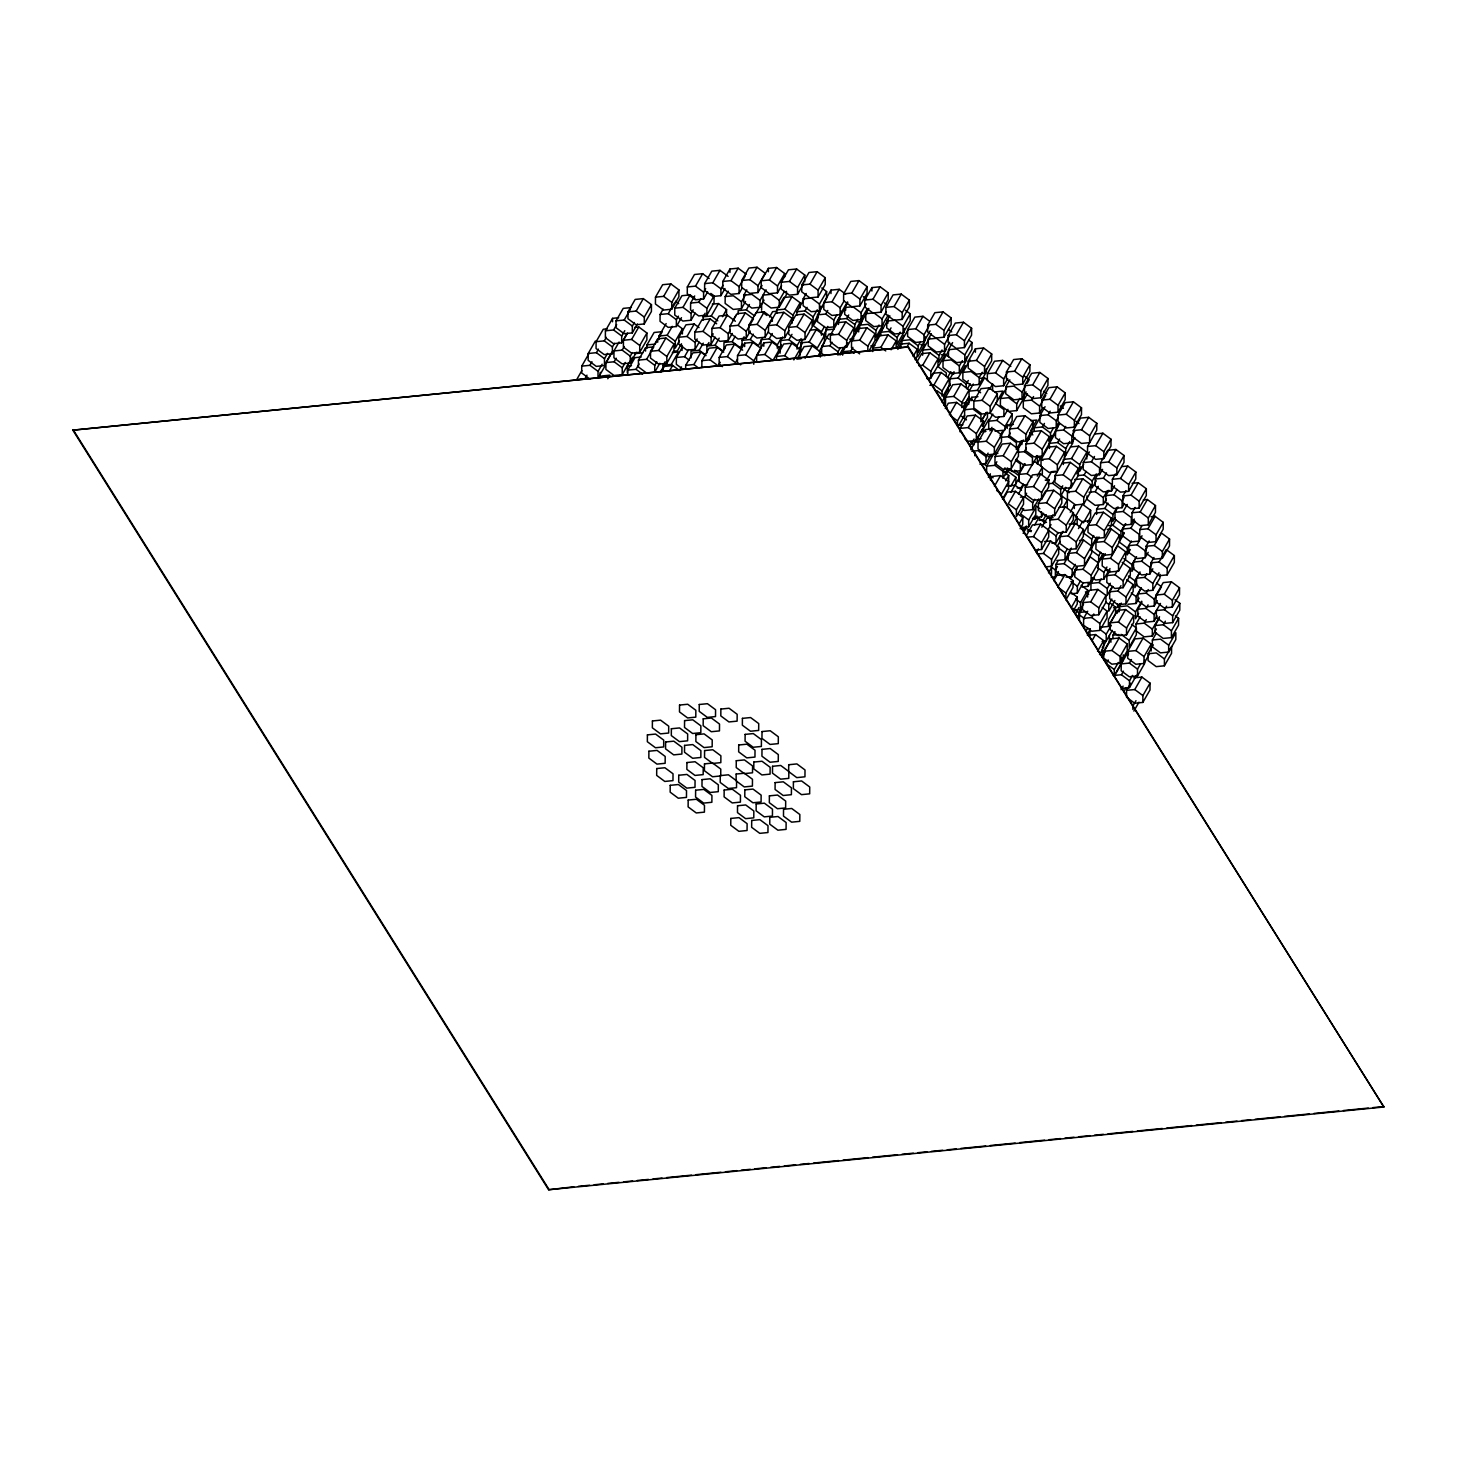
<?xml version="1.0" encoding="UTF-8"?>
<svg xmlns="http://www.w3.org/2000/svg" width="1457" height="1457" viewBox="0 0 1457 1457"><rect width="100%" height="100%" fill="white"/><g stroke="black" fill="none" stroke-linecap="round" stroke-linejoin="round"><path stroke-width="1.5" d="M588.901 353.669L581.744 366.126L581.689 372.974L589.812 379.02M595.367 341.047L588.209 353.486L588.154 360.334L596.277 366.381L604.455 365.561L611.612 353.122M607.369 328.827L603.271 329.246L596.113 341.685L596.059 348.533L604.181 354.579L612.359 353.76L619.079 342.031M602.142 364.232L598.044 371.353L597.989 378.201L605.147 365.743M600.157 377.436L600.193 372.3M604.455 365.561L604.509 358.713L607.587 353.377M618.715 317.717L612.577 318.336L605.42 330.794L605.365 337.642L613.488 343.67L621.665 342.85L626.783 333.963M612.086 351.902L605.948 362.574L605.893 369.422L614.016 375.469L622.212 374.649L629.369 362.192M612.541 321.76L612.577 318.336M612.359 353.76L612.414 346.912L614.472 343.36M631.409 307.573L623.214 308.374L616.056 320.831L616.001 327.679L624.124 333.708L632.302 332.906L637.419 324M621.665 342.85L621.72 336.021L624.78 330.684M622.212 374.649L622.266 367.801L625.326 362.465M627.548 333.125L623.45 340.246L623.396 347.094L631.518 353.122L639.696 352.321L646.872 339.863L646.926 333.016L638.785 326.987L634.706 327.388M627.311 372.956L627.366 366.108L632.484 357.22M628.003 311.871L627.949 318.719L636.072 324.765L644.249 323.946L651.406 311.507L651.461 304.659L643.338 298.612L635.161 299.432L628.003 311.871L636.181 311.07L644.304 317.098L644.249 323.946M627.785 375.25L627.821 370.114L634.997 357.657L641.116 357.056M630.28 356.164L622.157 350.117L613.98 350.937L613.925 357.785L622.048 363.813L630.225 363.012L630.28 356.164L632.32 352.594M632.302 332.906L632.356 326.058L634.414 322.507M638.457 360.116L646.635 359.296L653.792 346.857L645.615 347.658L638.457 360.116L638.403 366.964L646.526 372.992M639.696 352.321L639.75 345.473L646.926 333.016M645.578 351.082L645.615 347.658M646.908 348.35L646.944 344.927L654.102 332.487L662.279 331.668L655.122 344.125L646.944 344.927M650.55 351.264L650.496 358.112L658.619 364.141L666.796 363.339L673.954 350.882L674.008 344.034L665.885 338.006L657.708 338.807L650.55 351.264L658.728 350.463L666.851 356.491L666.796 363.339M656.797 361.791L654.758 365.343L654.703 372.191L659.821 363.285M655.486 297.155L655.431 304.003L663.554 310.05L671.732 309.23L678.889 296.791L678.944 289.943L670.821 283.896L662.644 284.716L655.486 297.155L663.663 296.354L671.786 302.382L671.732 309.23M657.69 342.231L657.708 338.807M658.946 339.463L658.983 336.039L666.14 323.581M663.154 309.139L660.094 314.475L660.039 321.323L668.162 327.37L676.339 326.55L681.457 317.662M663.117 370.388L663.154 365.252L665.193 361.682M695.007 298.521L690.144 294.897L681.949 295.716L674.791 308.174L674.737 315.022L682.859 321.05L691.037 320.249L695.135 313.128M677.578 325.184L682.441 328.808L675.283 341.266L675.228 348.114L679.326 340.993M676.339 326.55L676.394 319.702L678.434 316.151M682.532 346.821L676.394 357.493L676.339 364.341L682.823 369.167M699.05 327.606L694.169 324L685.992 324.802L678.835 337.259L678.78 344.107L686.903 350.135L695.08 349.334L699.178 342.213M682.04 350.481L682.076 345.345M682.404 333.944L682.441 328.808M685.664 368.767L685.701 365.343L692.858 352.885L701.036 352.066L705.898 355.69M709.158 278.524L702.656 273.679L694.479 274.499L687.322 286.956L687.267 293.804L695.39 299.832L703.567 299.031L707.647 291.91M694.698 295.935L690.618 303.056L690.545 309.904L698.686 315.932L706.864 315.131L714.021 302.674L714.076 295.826L710.816 293.422M691.037 320.249L691.092 313.401L693.15 309.831M690.964 357.93L691.019 351.082L699.196 350.263L705.698 355.089M716.662 323.764L710.16 318.919L701.983 319.739L694.825 332.196L694.77 339.044L702.893 345.072L711.071 344.271L715.168 337.15M695.08 349.334L695.135 342.486L697.175 338.916M701.837 367.492L701.892 360.644L709.049 348.187L717.226 347.385L723.728 352.212M703.075 320.23L703.112 316.806L705.152 313.237M703.567 299.031L703.622 292.183L705.662 288.613M728.118 276.375L719.995 270.346L711.799 271.148L704.642 283.605L704.587 290.453L712.71 296.481L720.887 295.68L724.985 288.559M706.864 315.131L706.918 308.283L714.076 295.826M706.864 352.904L706.918 346.056L708.958 342.504M711.071 344.271L711.125 337.423L713.183 333.853M735.384 321.25L727.262 315.204L719.084 316.023L711.908 328.462L711.854 335.31L719.977 341.357L728.154 340.537L732.252 333.434M742.669 350.172L734.547 344.125L726.369 344.945L719.193 357.402L719.139 364.25L722.399 366.654M720.887 295.68L720.942 288.832L723 285.262M746.275 274.226L738.153 268.179L729.975 268.999L722.818 281.456L722.745 288.304L730.886 294.332L739.063 293.513L742.123 288.176M723.929 349.316L723.983 342.468L732.161 341.648L740.283 347.695L742.342 344.125M728.245 291.218L725.185 296.554L725.131 303.402L733.253 309.43L741.431 308.629L745.529 301.508M726.515 316.424L726.569 309.576L718.447 303.548L712.309 304.149M728.154 340.537L728.227 333.689L730.267 330.138M729.939 272.423L729.975 268.999M746.221 338.188L746.275 331.34L753.433 318.883L745.31 312.854L737.133 313.656L729.975 326.113L729.921 332.961L738.043 339.007L746.221 338.188L750.319 331.067M753.779 364.268L753.815 360.844L760.973 348.387L752.85 342.34L744.673 343.16L737.515 355.617L737.442 362.465L740.702 364.869M738.153 314.038L738.171 310.614L746.348 309.813L754.489 315.841L761.647 303.384L761.592 310.232M739.063 293.513L739.118 286.683L745.255 275.992M741.431 308.629L741.486 301.781L745.583 294.66M757.95 292.584L758.004 285.736L765.162 273.279L757.039 267.25L748.862 268.052L741.704 280.509L741.649 287.357L749.772 293.385L757.95 292.584L762.047 285.463M742.014 347.185L742.068 340.337L744.108 336.767M746.804 289.87L743.744 295.206L743.689 302.054L751.812 308.083L759.989 307.281L764.069 300.16M744.636 346.584L744.673 343.16M772.319 321.341L772.356 317.917L764.233 311.889L756.056 312.69L748.898 325.148L748.825 331.996L756.966 338.024L765.144 337.223L768.203 331.886M756.602 362.156L756.657 355.308L763.814 342.85L771.991 342.031L780.132 348.077L780.078 353.213M759.989 307.281L760.044 300.433L766.072 289.797M784.667 276.976L784.704 273.552L776.581 267.505L768.404 268.325L761.228 280.782L761.173 287.63L769.314 293.658L777.492 292.857L781.571 285.736M760.991 346.511L761.046 339.681L769.223 338.862L777.346 344.89L777.31 348.314M763.796 346.274L763.814 342.85M765.144 337.223L765.198 330.375L772.356 317.917M768.367 271.749L768.404 268.325M791.952 323.472L791.989 318.336L783.866 312.308L775.689 313.128L768.531 325.567L768.476 332.415L776.599 338.461L784.777 337.642L788.856 330.52M776.49 359.897L776.508 356.473L783.666 344.016L791.843 343.215L799.966 349.243L799.911 356.091M776.636 313.382L776.672 309.959L783.83 297.501L792.007 296.7L800.13 302.728L800.093 307.864M777.492 292.857L777.546 286.009L784.704 273.552M779.295 300.361L771.172 294.332L762.994 295.134L762.94 301.981L771.063 308.01L779.24 307.208L779.295 300.361L784.412 291.473M780.679 347.349L780.733 340.501L782.791 336.931M804.719 281.875L804.774 275.027L796.633 268.999L788.456 269.8L781.298 282.257L781.243 289.105L789.366 295.134L797.544 294.332L803.681 283.66M784.777 337.642L784.831 330.794L791.989 318.336M786.434 291.327L786.398 294.751L779.24 307.208M788.747 327.388L788.692 334.236L796.815 340.264L804.993 339.463L812.15 327.005L812.205 320.158L804.082 314.111L795.904 314.931L788.747 327.388L796.924 326.568L805.047 332.615L804.993 339.463M792.936 320.321L792.972 315.186L800.13 302.728M796.852 315.149L796.87 311.725L804.027 299.268M797.015 349.152L797.034 345.728L801.131 338.607M797.544 294.332L797.598 287.484L804.774 275.027M800.968 349.644L801.022 342.796L803.062 339.226M801.805 284.935L801.732 291.782L809.873 297.829L818.051 297.009L825.208 284.57L825.263 277.722L817.14 271.676L808.963 272.495L801.805 284.935L809.983 284.133L818.106 290.162L818.051 297.009M806.231 293.494L803.171 298.831L803.117 305.679L811.239 311.707L819.417 310.906L826.574 298.448L826.629 291.6L821.766 287.976M817.268 309.831L813.17 316.934L813.115 323.782L820.273 311.343L820.327 306.207M822.64 305.952L817.523 314.858L817.468 321.687L825.591 327.734L833.768 326.914L840.944 314.475L840.962 311.051M819.417 310.906L819.471 304.058L826.629 291.6M820.327 357.02L820.364 351.884L812.241 345.837L804.064 346.657L796.906 359.114L800.986 358.695M821.42 335.201L821.457 331.777L824.516 326.441M832.967 333.689L828.869 334.09L821.712 346.547L821.657 353.395L824.899 355.799M845.679 294.132L839.196 289.306L831 290.107L823.842 302.564L823.788 309.412L831.911 315.44L840.088 314.639L847.264 302.182M810.219 330.138L816.357 329.519L824.48 335.565L824.425 342.413L819.308 351.301M827.813 326.404L825.773 329.956L825.718 336.804L828.96 339.226M840.088 318.482L830.399 335.11L830.344 341.958L838.467 348.004L846.644 347.185L853.82 334.728L853.875 327.88L845.752 321.851L837.556 322.653M830.982 293.531L831 290.107M833.768 326.914L833.823 320.066L836.901 314.73M837.994 355.198L838.012 351.774L840.07 348.205M838.467 324.474L838.504 319.338L845.661 306.881L845.643 310.305M840.088 314.639L840.143 307.791L844.24 300.67M842.638 355.144L842.674 351.72L847.792 342.832M843.639 293.859L843.585 300.707L851.708 306.753L859.885 305.934L867.061 293.476L867.115 286.647L858.974 280.6L850.797 281.42L843.639 293.859L851.817 293.057L859.94 299.086L859.885 305.934M847.828 302.2L844.75 307.536L844.696 314.384L852.837 320.431L861.014 319.611L867.152 308.939M846.644 347.185L846.699 340.337L853.875 327.88M868.827 351.264L874.965 340.592L875.02 333.744L866.897 327.716L858.719 328.517L851.544 340.974L851.489 347.822L859.63 353.869M857.882 319.229L854.804 324.565L854.749 331.413L861.907 318.956L861.943 315.532M858.683 331.941L858.719 328.517M859.612 328.572L859.648 325.148L866.806 312.69M861.014 319.611L861.069 312.763L866.187 303.876M888.169 315.131L882.031 325.803L873.854 326.605L865.731 320.576L865.786 313.729L881.03 312.126L888.187 299.668L888.242 292.821L880.119 286.792L871.942 287.594L864.784 300.051L864.73 306.899L872.852 312.945M867.807 351.337L867.862 346.201L875.02 333.744M871.905 291.018L871.942 287.594M872.688 351.556L872.725 348.132L879.882 335.675L888.06 334.855L896.182 340.902L896.128 347.749M879.026 325.038L875.948 330.375L875.894 337.223L883.051 324.765M880.793 335.675L880.811 332.251L887.969 319.793L887.95 323.217M881.03 312.126L881.084 305.278L888.242 292.821M882.031 325.803L882.086 318.956L886.184 311.834M885.911 307.354L885.856 314.202L893.979 320.249L902.156 319.429L909.314 306.972L909.368 300.124L901.246 294.095L893.068 294.897L885.911 307.354L894.088 306.553L902.211 312.581L902.156 319.429M889.863 315.75L886.785 321.086L886.73 327.934L894.853 333.963L903.03 333.161L910.206 320.704L910.261 313.856L905.38 310.232M900.189 332.141L897.111 337.478L897.057 344.326L904.232 331.868L904.251 328.444M900.9 347.476L900.936 344.052L909.113 343.251L917.236 349.279L917.182 356.127L915.123 359.679M901.847 343.998L901.865 340.574L908.002 329.901M903.03 333.161L903.085 326.313L910.261 313.856M929.511 321.123L923.01 316.296L914.832 317.116L907.656 329.555L907.602 336.403L915.725 342.45L923.92 341.63L930.058 330.958M920.223 342.249L918.165 345.801L918.11 352.649L925.286 340.191L925.304 336.767M922.627 355.217L922.663 350.081L929.821 337.642M923.92 341.63L923.975 334.782L929.074 325.894M927.708 325.13L927.654 331.977L935.776 338.024L943.954 337.204L951.111 324.747L951.166 317.917L943.043 311.871L934.866 312.69L927.708 325.13L935.886 324.328L944.009 330.357L943.954 337.204M931.351 333.78L928.273 339.117L928.218 345.965L936.341 352.011L944.518 351.192L949.636 342.304M926.707 378.547L930.786 378.146L930.841 371.298L938.017 358.841L929.894 352.794L921.698 353.614L916.599 362.502M938.017 358.841L937.962 365.689L930.786 378.146M942.042 349.971L938.964 355.308L938.909 362.156L946.067 349.716M942.042 396.085L942.096 390.95L949.254 378.492L941.131 372.464L932.954 373.265L928.856 380.386M949.181 350.044L943.043 360.717L942.989 367.565L951.111 373.593L959.307 372.792L966.465 360.334L966.483 356.91M944.518 351.192L944.573 344.344L949.691 335.456M944.956 403.516L945.01 396.668L936.887 390.64M945.52 404.063L945.575 397.215L952.732 384.757L960.91 383.956L969.032 389.984L969.124 397.98L972.384 400.402M946.267 376.27L946.303 372.846L938.181 366.8L945.338 354.361L948.58 356.765M948.161 335.529L948.106 342.377L956.229 348.405L964.407 347.586L971.564 335.146L971.619 328.299L963.496 322.252L955.318 323.072L948.161 335.529L956.338 334.709L964.461 340.756L964.407 347.586M948.179 391.259L948.197 387.835L950.255 384.284M952.605 342.595L948.507 349.698L948.452 356.546L956.575 362.593L964.753 361.773L971.928 349.316L971.983 342.468L968.723 340.064M949.254 378.492L949.199 385.34L943.061 396.013M949.873 385.704L949.928 378.856L954.025 371.735M957.449 426.009L957.486 420.873L964.643 408.415L956.521 402.369L948.343 403.188L945.265 408.525M959.307 372.792L959.362 365.944L962.421 360.608M960.036 431.818L960.072 428.394L967.229 415.937L975.407 415.136L983.53 421.164L983.475 428.012L976.317 440.469L968.14 441.271L964.88 438.867M961.839 407.578L961.875 402.442L969.032 389.984M970.052 359.934L962.895 372.391L962.84 379.239L970.963 385.267L979.14 384.466L986.298 372.009L986.334 368.585M964.753 361.773L964.807 354.925L971.983 342.468M964.589 416.593L964.643 408.415M966.21 387.507L966.228 384.083L968.286 380.514M968.249 361.245L968.195 368.093L976.317 374.121L984.495 373.32L991.652 360.862L991.707 354.015L983.584 347.986L975.407 348.788L968.249 361.245L976.427 360.425L984.55 366.472L984.495 373.32M968.668 404.481L968.723 397.634L965.645 402.97M971.783 400.711L971.819 397.287L977.938 396.686M973.877 401.112L973.822 407.96L981.945 413.988L990.123 413.187L997.28 400.73L997.335 393.882L989.212 387.853L981.035 388.655L973.877 401.112L982.054 400.311L990.177 406.339L990.123 413.187M975.389 352.212L975.407 348.788M974.769 455.731L974.788 452.307M976.317 440.469L976.372 433.621L983.53 421.164M976.882 442.4L976.9 438.976L980.998 438.575M978.066 442.054L978.011 448.902L986.134 454.93L994.311 454.129L1001.469 441.671L1001.524 434.823L993.401 428.777L985.223 429.596L978.066 442.054L986.243 441.234L994.366 447.281L994.311 454.129M979.14 384.466L979.195 377.618L982.273 372.282M980.907 420.108L980.962 414.972L972.821 408.925L964.643 409.745L971.819 397.287M979.869 464.109L985.988 463.508L986.043 456.66L988.101 453.109M997.918 453.273L993.82 453.673L986.662 466.131L986.608 472.979L993.109 477.805M1010.83 366.454L1002.707 360.407L994.53 361.227L987.372 373.684L987.318 380.532L995.441 386.56L1003.618 385.759L1007.716 378.638M987.5 412.258L987.445 417.394L982.328 426.282M992.836 414.079L988.738 421.2L988.684 428.048L991.926 430.452M992.599 390.767L992.654 383.92L989.576 389.256M995.022 456.515L994.967 463.362L1003.09 469.391L1011.267 468.589L1018.425 456.132L1018.479 449.284L1010.357 443.238L1002.179 444.057L995.022 456.515L1003.199 455.695L1011.322 461.742L1011.267 468.589M1006.568 387.853L1000.431 398.526L1000.376 405.374L1012.196 413.97L1012.141 420.818L1009.082 426.154M1005.002 467.806L1002.962 471.358L1002.908 478.206L1008.025 469.318M1003.618 385.759L1003.673 378.911L1007.77 371.79M990.815 413.642L995.677 417.267L1003.873 416.465L1003.928 409.617L995.805 403.571L1002.962 391.113L994.785 391.933M1005.02 429.851L1005.039 426.427L1012.196 413.97M1009.865 379.822L1005.767 386.925L1005.712 393.772L1013.835 399.819L1022.013 398.999L1026.11 391.897M1006.441 371.99L1006.386 378.838L1014.509 384.885L1022.705 384.065L1029.862 371.608L1029.917 364.76L1021.794 358.732L1013.617 359.551L1006.441 371.99L1014.637 371.189L1022.759 377.217L1022.705 384.065M1007.206 428.449L1007.242 425.025L1013.38 424.406M1003.855 471.868L1008.736 475.492L1008.608 488.477L1002.471 499.15M1009.574 428.977L1009.519 435.825L1017.642 441.853L1025.819 441.052L1032.995 428.595L1033.049 421.747L1024.927 415.719L1016.731 416.52L1009.574 428.977L1017.751 428.158L1025.874 434.204L1025.819 441.052M1015.857 484.179L1015.911 477.331L1007.789 471.285L1003.709 471.704M1008.499 411.402L1016.676 410.601L1016.731 403.753L1019.791 398.417M1023.597 497.347L1016.421 509.804L1016.367 516.652L1023.524 504.195L1023.597 497.347L1015.456 491.3L1007.279 492.12L1003.199 499.241M1025.036 463.763L1018.898 474.436L1018.844 481.284L1025.346 486.11M1019.099 481.01L1019.135 475.874L1011.012 469.846L1006.933 470.247M1007.261 467.934L1012.141 471.558L1020.319 470.757L1020.374 463.909L1015.493 460.285M1022.013 398.999L1022.067 392.152L1025.145 386.815M1021.849 444.585L1021.885 441.161M1027.422 393.809L1023.324 400.93L1023.269 407.778L1031.392 413.806L1039.569 413.005L1042.647 407.669M1017.951 513.957L1022.814 517.581L1022.759 524.429L1020.72 527.98M1023.87 393.008L1023.834 398.143L1016.676 410.601M1024.526 385.723L1024.471 392.57L1032.594 398.599L1040.772 397.779L1047.929 385.34L1047.984 378.492L1039.861 372.446L1031.683 373.265L1024.526 385.723L1032.703 384.903L1040.826 390.95L1040.772 397.779M1025.291 487.367L1025.236 494.214L1033.359 500.261L1041.555 499.441L1048.712 486.984L1048.767 480.136L1040.644 474.108L1032.467 474.909L1025.291 487.367L1033.487 486.565L1041.609 492.593L1041.555 499.441M1049.313 443.602L1049.368 436.754L1041.245 430.707L1033.068 431.527L1025.91 443.984L1025.855 450.814L1033.978 456.861L1042.156 456.041L1055.56 432.674M1028.642 526.833L1028.697 519.985L1035.854 507.528L1035.8 514.376L1028.642 526.833L1020.465 527.653M1016.094 459.319L1024.216 465.348L1032.394 464.546L1032.448 457.698L1024.326 451.652L1018.206 452.271M1021.211 508.038L1024.453 510.46L1032.649 509.64L1032.703 502.792L1034.743 499.241M1034.197 431.217L1034.215 427.793L1041.373 415.336M1037.329 463.49L1037.384 456.642M1038.386 503.539L1038.331 510.369L1046.454 516.415L1054.631 515.596L1061.789 503.157L1061.862 496.309L1053.721 490.262L1045.543 491.082L1038.386 503.539L1046.563 502.72L1054.686 508.748L1054.631 515.596M1039.569 413.005L1039.624 406.157L1045.762 395.484M1045.07 406.685L1039.952 415.573L1039.897 422.421L1048.02 428.467L1056.198 427.648L1059.275 422.311M1041.063 459.556L1041.008 466.404L1049.131 472.432L1057.308 471.631L1057.363 464.783L1064.521 452.326L1056.398 446.297L1048.22 447.099L1041.063 459.556L1049.24 458.755L1057.363 464.783M1041.755 400.092L1041.7 406.94L1049.823 412.987L1058.001 412.167L1065.158 399.728L1065.231 392.88L1057.09 386.834L1048.913 387.653L1041.755 400.092L1049.932 399.291L1058.055 405.319L1058.001 412.167M1033.286 517.636L1041.464 516.834L1041.5 511.698M1042.156 456.041L1042.21 449.193L1049.368 436.754M1035.399 550.09L1041.536 549.489L1041.591 542.641L1048.749 530.184L1040.626 524.156L1032.448 524.957L1026.311 535.63M1042.32 474.053L1042.374 467.205L1034.251 461.177L1027.094 473.634L1018.898 474.436M1048.749 530.184L1048.694 537.032L1041.536 549.489M1049.386 448.483L1049.422 443.347L1057.6 442.546L1065.723 448.574L1065.668 455.422M1053.593 427.684L1050.515 433.02L1050.461 439.868L1057.618 427.411L1057.655 423.987M1053.047 514.667L1049.969 520.003L1049.914 526.851L1058.037 532.898L1066.214 532.078L1073.372 519.639L1073.427 512.791L1065.304 506.745L1059.184 507.364M1051.48 574.386L1051.535 567.556L1048.475 572.892M1045.379 566.9L1051.517 566.299L1051.572 559.452L1058.729 546.994L1050.606 540.966L1044.487 541.567M1064.521 452.326L1064.466 459.174L1054.941 475.619L1054.886 482.467L1063.009 488.496L1071.186 487.676L1078.344 475.237L1078.399 468.389L1070.276 462.343L1062.098 463.162M1059.64 423.696L1055.542 430.798L1055.487 437.646L1063.61 443.693L1071.787 442.873L1074.865 437.537M1056.198 427.648L1056.252 420.8L1058.31 417.248M1051.28 577.282L1055.36 576.881L1055.414 570.033L1057.472 566.482M1057.946 560.89L1055.906 564.46L1055.851 571.308L1062.353 576.134M1051.918 543.242L1056.015 542.842L1056.07 535.994L1058.11 532.424M1058.055 415.081L1058.001 421.929L1066.142 427.957L1074.319 427.156L1081.476 414.699L1081.531 407.851L1073.408 401.804L1065.231 402.624L1058.055 415.081L1066.251 414.262L1074.374 420.308L1074.319 427.156M1058.729 546.994L1058.674 553.842L1051.517 566.299M1063.027 531.35L1059.949 536.686L1059.895 543.534L1068.017 549.562L1076.195 548.761L1083.371 536.303L1083.425 529.456L1075.302 523.427L1069.165 524.028M1062.736 485.8L1060.696 489.352L1060.641 496.2L1065.759 487.312M1063.319 464.528L1063.355 459.392L1071.532 458.573L1079.655 464.619L1079.601 471.467L1083.698 464.346M1056.853 560.508L1065.031 559.688L1065.085 552.859L1067.125 549.289M1066.214 532.078L1066.269 525.23L1073.427 512.791M1073.081 580.633L1065.923 593.09L1065.868 599.938L1073.026 587.481L1073.081 580.633L1064.958 574.604L1056.78 575.406L1053.721 580.742M1067.271 506.945L1067.325 500.097L1060.823 495.271M1072.571 483.141L1067.453 492.029L1067.398 498.877L1075.521 504.905M1071.332 548.087L1068.254 553.423L1068.2 560.271L1076.322 566.299L1084.5 565.48L1091.675 553.041L1091.712 539.145L1093.752 535.575M1071.186 487.676L1071.241 480.846L1078.399 468.389M1071.787 442.873L1071.842 436.025L1074.92 430.689M1072.862 439.54L1072.826 442.964L1064.375 457.607M1066.014 577.136L1072.152 576.535L1072.206 569.687L1075.284 564.351M1073.354 430.562L1073.299 437.41L1081.422 443.438L1089.599 442.637L1089.654 435.789L1096.811 423.331L1088.689 417.303L1080.511 418.104L1073.354 430.562L1081.531 429.742L1089.654 435.789M1074.319 508.511L1074.337 505.087L1083.698 504.104L1090.856 491.646L1090.911 484.799L1082.788 478.77L1074.61 479.572M1074.829 570.069L1074.774 576.917L1082.897 582.964L1091.074 582.144L1098.232 569.705L1098.287 562.857L1090.164 556.811L1083.006 569.268L1074.829 570.069L1076.869 566.518M1076.195 548.761L1076.249 541.913L1083.425 529.456M1076.413 612.996L1076.432 609.572M1077.142 523.773L1077.197 516.925L1072.334 513.301M1070.804 592.307L1077.306 597.133L1077.251 603.981L1073.153 611.102M1071.186 593.782L1077.306 593.181L1077.36 586.333L1080.438 580.997M1079 617.622L1079.054 612.486L1082.114 607.15M1079.455 620.063L1079.51 613.215L1073.008 608.389M1074.337 610.082L1080.457 609.481L1080.511 602.633L1087.687 590.176L1081.185 585.35M1089.399 451.943L1083.261 462.616L1083.207 469.464L1091.329 475.492L1099.507 474.691L1102.567 469.354M1082.533 602.67L1082.478 609.518L1090.601 615.546L1098.778 614.745L1105.936 602.287L1105.99 595.439L1097.868 589.411L1089.69 590.212L1082.533 602.67L1090.71 601.85L1098.833 607.897L1098.778 614.745M1083.698 504.104L1083.753 497.256L1090.911 484.799M1087.705 611.23L1083.626 618.333L1083.571 625.18L1091.694 631.227L1099.871 630.407L1107.029 617.968L1107.083 611.12L1102.202 607.496M1084.5 565.48L1084.554 558.65L1096.775 537.087M1086.758 459.01L1086.813 452.162L1078.69 446.115L1070.513 446.935M1087.013 495.872L1086.995 499.296L1095.118 505.342L1103.295 504.523L1106.355 499.186M1096.811 423.331L1096.757 430.179L1087.559 446.479L1087.505 453.327L1095.628 459.356L1103.805 458.554L1110.963 446.097L1111.017 439.249L1102.894 433.221L1094.717 434.022M1088.051 525.503L1087.978 532.351L1096.119 538.398L1104.297 537.578L1111.454 525.121L1111.509 518.273L1103.386 512.245L1095.209 513.046L1088.051 525.503L1096.229 524.702L1104.351 530.73L1104.297 537.578M1087.632 597.024L1087.687 590.176M1082.059 586.934L1088.197 586.315L1088.215 582.891M1090.656 510.314L1083.48 522.772L1075.357 516.725L1082.533 504.286L1090.656 510.314L1090.601 517.162L1087.523 522.498M1089.891 635.798L1089.945 628.95M1090.911 590.194L1090.965 583.346L1094.025 578.01M1091.074 582.144L1091.129 575.296L1098.287 562.857M1096.32 473.907L1092.222 481.01L1092.167 487.858L1096.265 480.755M1098.287 473.671L1095.209 479.007L1095.154 485.855L1103.295 491.901L1111.472 491.082L1114.532 485.746M1099.052 536.996L1095.974 542.332L1095.919 549.18L1104.042 555.226L1112.219 554.407L1124.294 533.116M1096.593 514.394L1096.629 509.258L1098.687 505.706M1100.745 552.276L1098.687 555.827L1098.633 562.675L1103.75 553.787M1099.507 474.691L1099.561 467.843L1091.439 461.796L1083.261 462.616M1100.581 462.743L1100.527 469.591L1108.65 475.619L1116.827 474.818L1124.003 462.361L1124.057 455.513L1115.916 449.485L1107.739 450.286L1100.581 462.743L1108.759 461.924L1116.882 467.97L1116.827 474.818M1099.871 630.407L1099.926 623.56L1107.083 611.12M1102.257 559.069L1102.202 565.917L1110.325 571.964L1118.521 571.144L1125.678 558.687L1125.733 551.839L1117.61 545.81L1110.453 558.268L1102.257 559.069L1105.335 553.733M1102.202 649.676L1102.166 654.812L1109.323 642.355L1109.378 635.507M1103.295 504.523L1103.35 497.675L1107.447 490.572M1103.805 458.554L1103.86 451.706L1111.017 439.249M1103.477 655.249L1103.495 651.825M1092.404 577.591L1095.664 580.013L1103.841 579.194L1103.896 572.346L1106.956 567.01M1103.787 651.297L1103.732 658.145L1111.855 664.173L1120.032 663.354L1127.19 650.915L1127.244 644.067L1119.122 638.02L1110.944 638.84L1103.787 651.297L1111.964 650.478L1120.087 656.524L1120.032 663.354M1087.377 635.379L1095.555 634.578L1103.678 640.606L1103.623 647.454L1099.525 654.575M1108.886 490.28L1105.827 495.617L1105.772 502.465L1113.895 508.493L1122.072 507.692L1124.112 504.122M1111.363 625.272L1106.245 634.177L1106.191 641.025L1102.111 641.426M1109.924 570.27L1106.865 575.606L1106.81 582.454L1114.933 588.482L1123.11 587.681L1130.268 575.224L1130.322 568.376L1122.2 562.329M1110.325 583.237L1107.265 588.573L1107.211 595.421L1112.328 586.515M1100.217 627.257L1108.395 626.455L1108.449 619.607L1115.607 607.15L1110.744 603.526M1111.855 599.027L1108.795 604.364L1108.741 611.212L1114.878 600.539M1112.802 586.479L1109.724 591.815L1109.669 598.663L1117.81 604.691L1125.988 603.89L1133.145 591.433L1133.2 584.585L1126.698 579.759M1110.234 622.831L1110.179 629.679L1118.32 635.707L1126.498 634.906L1133.655 622.449L1133.71 615.601L1125.587 609.572L1117.41 610.374L1110.234 622.831L1118.43 622.03L1126.552 628.058L1126.498 634.906M1111.472 491.082L1111.527 484.234L1103.404 478.206L1095.209 479.007M1110.908 642.264L1110.944 638.84M1115.443 473.926L1112.383 479.28L1112.328 486.11L1120.451 492.156L1128.629 491.337L1135.786 478.898L1135.841 472.05L1127.718 466.003L1121.58 466.622M1112.219 554.407L1112.274 547.559L1119.45 535.101L1111.327 529.073L1107.229 529.474M1117.027 507.364L1112.948 514.485L1112.893 521.333L1114.933 517.763M1112.911 638.603L1112.929 635.179L1114.969 631.628M1118.065 506.981L1115.006 512.318L1114.951 519.166L1123.074 525.194L1131.251 524.393L1134.311 519.056M1118.375 662.425L1114.277 669.528L1114.223 676.376L1128.392 651.443L1128.355 654.867M1115.607 607.15L1115.552 613.998L1108.395 626.455M1113.494 607.751L1117.592 607.35L1117.628 603.927M1118.521 571.144L1118.575 564.296L1125.733 551.839M1119.395 541.949L1119.45 535.101M1119.213 611.794L1119.249 606.658L1121.307 603.107M1125.041 524.192L1120.943 531.313L1120.888 538.161L1123.948 532.825M1122.072 507.692L1122.127 500.844L1124.167 497.274M1121.398 663.937L1121.453 657.089M1125.951 490.645L1122.873 495.981L1122.819 502.829L1130.942 508.857L1139.119 508.056L1146.295 495.599L1146.349 488.751L1138.227 482.722L1132.089 483.323M1122.71 529.018L1122.655 535.866L1130.778 541.913L1138.955 541.093L1139.01 534.245L1130.887 528.217L1122.71 529.018L1125.769 523.682M1123.11 587.681L1123.165 580.833L1130.322 568.376M1123.256 654.849L1123.22 659.985L1116.062 672.442M1125.988 603.89L1126.042 597.042L1133.2 584.585M1131.397 540.948L1127.299 548.051L1127.244 554.898L1130.304 549.562M1130.687 683.242L1126.589 690.345L1126.534 697.193L1134.657 703.239L1142.834 702.42L1149.992 689.981L1150.047 683.133L1141.924 677.086L1133.746 677.906M1128.629 491.337L1128.683 484.489L1135.841 472.05M1151.139 650.988L1151.194 644.14L1143.071 638.111L1134.894 638.913L1127.736 651.37L1127.682 658.218L1135.804 664.265L1143.982 663.445L1149.099 654.557M1136.387 627.949L1129.23 640.406L1129.175 647.254L1136.333 634.797L1136.387 627.949L1131.524 624.325M1121.271 688.433L1129.466 687.613L1129.521 680.765L1132.581 675.429M1131.251 524.393L1131.306 517.545L1123.183 511.498L1115.006 512.318M1135.094 507.437L1132.034 512.773L1131.962 519.621L1140.102 525.649L1148.28 524.848L1155.437 512.39L1155.492 505.543L1147.369 499.514L1143.271 499.915M1136.059 557.485L1131.962 564.606L1131.907 571.435L1133.947 567.884M1136.587 556.72L1133.528 562.056L1133.473 568.904L1141.596 574.95L1149.773 574.131L1152.833 568.795M1132.89 709.45L1132.909 706.026L1135.986 700.69M1140.011 571.927L1134.912 580.815L1134.857 587.663L1136.897 584.111M1141.687 601.213L1135.549 611.885L1135.495 618.733L1138.573 613.397M1127.864 604.273L1136.059 603.471L1136.114 596.623L1141.213 587.736M1140.157 616.839L1136.059 623.96L1136.005 630.808L1144.127 636.855L1152.305 636.035L1156.403 628.914M1139.629 572.856L1136.569 578.192L1136.515 585.04L1144.637 591.087L1152.815 590.267L1159.972 577.828L1160.009 574.404M1141.942 602.123L1137.844 609.245L1137.79 616.092L1145.912 622.121L1154.09 621.319L1157.168 615.983M1137.535 669.127L1129.412 663.081L1121.234 663.9L1121.18 670.748L1129.302 676.777L1137.48 675.975L1137.535 669.127L1140.594 663.791M1141.086 588.628L1138.008 593.964L1137.953 600.812L1146.076 606.841L1154.254 606.039L1157.332 600.703M1139.119 508.056L1139.174 501.208L1146.349 488.751M1141.814 526.013L1139.775 529.565L1139.72 536.413L1147.843 542.459L1156.02 541.64L1163.178 529.182L1163.232 522.353L1155.11 516.306L1151.03 516.707M1142.834 702.42L1142.889 695.572L1150.047 683.133M1143.982 663.445L1144.036 656.597L1151.194 644.14M1145.202 550.855L1137.079 544.827L1128.902 545.628L1128.847 552.476L1136.97 558.523L1145.147 557.703L1145.202 550.855L1147.242 547.304M1144.656 660.094L1144.637 663.518L1137.48 675.975M1146.076 546.284L1146.022 553.132L1154.144 559.16L1162.322 558.359L1169.497 545.901L1169.552 539.054L1161.411 533.025L1154.254 545.483L1146.076 546.284L1149.154 540.948M1148.28 524.848L1148.335 518L1155.492 505.543M1153.252 644.85L1148.134 653.738L1148.08 660.586L1156.202 666.632L1164.38 665.813L1171.537 653.355L1171.592 646.507L1164.434 658.965L1164.38 665.813M1149.773 574.131L1149.828 567.283L1151.868 563.732M1150.921 562.821L1150.866 569.669L1158.989 575.715L1167.166 574.896L1174.324 562.438L1174.378 555.591L1166.256 549.562L1159.098 562.02L1150.921 562.821L1153.98 557.485M1156.476 632.866L1152.378 639.987L1152.323 646.835L1160.464 652.863L1168.641 652.062L1175.799 639.605L1175.854 632.757L1168.696 645.214L1168.641 652.062M1152.305 636.035L1152.36 629.187L1159.535 616.73M1152.815 590.267L1152.869 583.419L1159.007 572.747M1154.09 621.319L1154.144 614.472L1160.464 603.435M1154.254 606.039L1154.308 599.191L1161.466 586.734L1156.603 583.11M1159.226 618.442L1155.128 625.563L1155.073 632.411L1163.214 638.439L1171.392 637.638L1178.549 625.18L1178.604 618.333L1175.344 615.929M1156.02 541.64L1156.075 534.792L1163.232 522.353M1156.075 595.039L1156.02 601.887L1164.143 607.933L1172.32 607.114L1179.478 594.675L1179.533 587.827L1171.41 581.78L1163.232 582.6L1156.075 595.039L1164.252 594.237L1172.375 600.266L1172.32 607.114M1162.322 558.359L1162.376 551.511L1169.552 539.054M1167.166 574.896L1167.221 568.048L1174.378 555.591M1171.392 637.638L1171.446 630.79L1178.604 618.333M1172.666 615.783L1164.544 609.755L1156.366 610.556L1156.312 617.404L1164.434 623.45L1172.612 622.631L1172.666 615.783L1179.824 603.325L1174.961 599.701M1179.824 603.325L1179.769 610.173L1172.612 622.631M72.85 430.161L908.403 346.912L1383.877 1106.992L548.597 1189.75L72.85 430.161L908.403 346.912M581.853 370.643L576.735 379.53L584.913 378.711L586.971 375.159M588.209 353.486L596.387 352.685L598.426 349.134M581.744 366.126L589.921 365.325L591.961 361.755M596.113 341.685L604.291 340.883L606.331 337.332M605.42 330.794L613.597 329.974L616.657 324.638M616.056 320.831L624.233 320.012L630.371 309.339M636.181 311.07L643.338 298.612M605.948 362.574L614.125 361.773L616.184 358.203M622.157 350.117L624.197 346.566M607.788 378.747L609.827 375.178L601.65 375.997M644.304 317.098L651.461 304.659M623.45 340.246L631.628 339.426L638.785 326.987M663.663 296.354L670.821 283.896M630.225 363.012L636.363 352.339M671.786 302.382L678.944 289.943M627.821 370.114L636.017 369.313L639.077 363.977M660.094 314.475L668.271 313.674L674.409 303.001M658.983 336.039L667.16 335.219L672.278 326.332M674.791 308.174L682.969 307.354L690.144 294.897M687.322 286.956L695.499 286.137L702.656 273.679M658.728 350.463L665.885 338.006M666.851 356.491L674.008 344.034M690.618 303.056L698.795 302.236L700.835 298.685M660.622 371.681L663.7 366.344M661.278 371.754L664.337 366.417L672.533 365.598L669.455 370.934M704.642 283.605L712.819 282.785L719.995 270.346M681.475 343.761L677.378 350.882L673.298 351.283M678.835 337.259L687.012 336.44L694.169 324M663.154 365.252L671.331 364.432L678.488 351.975L672.351 352.594M676.394 357.493L684.571 356.674L688.651 349.571M681.512 366.909L679.454 370.479L671.331 364.432M722.818 281.456L730.995 280.636L738.153 268.179M703.112 316.806L711.289 315.987L718.447 303.548M694.825 332.196L703.003 331.376L710.16 318.919M699.196 350.263L703.276 343.16M685.701 365.343L693.878 364.523L701.036 352.066M722.49 316.697L726.569 309.576M711.908 328.462L720.086 327.661L727.262 315.204M741.704 280.509L749.881 279.689L757.039 267.25M706.918 346.056L715.096 345.254L719.193 338.133M701.892 360.644L710.069 359.843L717.226 347.385M732.907 320.504L735.985 315.167M746.348 309.813L749.426 304.477M725.276 347.731L723.218 351.283L715.096 345.254M729.975 326.113L738.153 325.312L745.31 312.854M720.232 362.319L718.192 365.871L710.069 359.843M732.161 341.648L735.239 336.312M761.228 280.782L769.423 279.963L776.581 267.505M719.193 357.402L727.371 356.583L734.547 344.125M748.898 325.148L757.075 324.346L764.233 311.889M737.552 359.059L735.512 362.629L727.371 356.583M742.068 340.337L750.246 339.517L753.324 334.181M737.515 355.617L745.693 354.798L752.85 342.34M781.298 282.257L789.475 281.438L796.633 268.999M769.551 317.007L772.611 311.671L776.708 311.27M762.466 338.443L758.368 345.564L750.246 339.517M776.672 309.959L784.849 309.157L792.007 296.7M768.531 325.567L776.708 324.765L783.866 312.308M769.223 338.862L772.283 333.526M756.657 355.308L764.834 354.488L771.991 342.031M809.983 284.133L817.14 271.676M777.346 344.89L781.426 337.787M778.311 349.971L781.371 344.635M780.132 348.077L772.957 360.535L764.834 354.488M796.87 311.725L805.047 310.906L807.087 307.354M780.733 340.501L788.911 339.681L791.989 334.345M796.924 326.568L804.082 314.111M818.106 290.162L825.263 277.722M776.508 356.473L784.686 355.654L791.843 343.215M805.047 332.615L812.205 320.158M799.037 349.006L802.097 343.67M793.828 359.915L799.966 349.243M818.452 316.843L813.334 325.749L821.457 331.777M823.842 302.564L832.02 301.763L839.196 289.306M801.022 342.796L809.2 341.976L816.357 329.519M817.523 314.858L825.7 314.038L827.758 310.487M805.084 358.295L812.241 345.837M823.442 335.074L826.52 329.737M824.48 335.565L817.322 348.023L809.2 341.976M851.817 293.057L858.974 280.6M818.324 355.435L820.364 351.884M821.712 346.547L829.889 345.728L831.947 342.176M838.504 319.338L846.681 318.518L848.721 314.967M830.399 335.11L838.576 334.309L845.752 321.851M859.94 299.086L867.115 286.647M840.234 353.45L843.312 348.114M840.015 355.053L845.115 346.165M864.784 300.051L872.962 299.25L880.119 286.792M865.786 313.729L868.846 308.392M854.858 333.999L862.016 321.542L857.918 321.961M842.674 351.72L850.852 350.918L852.891 347.349M851.544 340.974L859.739 340.173L866.897 327.716M894.088 306.553L901.246 294.095M875.894 340.246L883.051 327.789M880.811 332.251L888.989 331.431L891.047 327.88M872.725 348.132L880.902 347.312L888.06 334.855M902.211 312.581L909.368 300.124M891.065 349.789L896.182 340.902M896.911 347.841L904.068 335.383M897.858 349.389L900.936 344.052M907.656 329.555L915.834 328.754L923.01 316.296M907.055 346.802L909.113 343.251M913.138 356.4L917.236 349.279M935.886 324.328L943.043 311.871M917.728 356.71L924.885 344.253L920.788 344.653M918.639 365.652L922.718 365.252L929.894 352.794M944.009 330.357L951.166 317.917M956.338 334.709L963.496 322.252M929.876 385.322L933.955 384.921L941.131 372.464M964.461 340.756L971.619 328.299M947.269 377.909L950.328 372.573M943.59 397.415L947.669 390.294M941.932 402.005L945.01 396.668M949.928 378.856L958.105 378.037L965.263 365.598M945.575 397.215L953.752 396.413L960.91 383.956M976.427 360.425L983.584 347.986M949.363 414.826L956.521 402.369M967.193 389.146L970.271 383.81M973.276 384.029L969.178 391.15L977.374 390.33L980.616 392.753M984.55 366.472L991.707 354.015M962.84 407.505L968.978 396.832M964.079 407.96L967.138 402.624L963.059 403.024M977.374 390.33L984.531 377.873L987.773 380.295M958.451 425.936L964.589 415.263M987.372 373.684L995.55 372.865L1002.707 360.407M982.054 400.311L989.212 387.853M960.072 428.394L968.249 427.575L975.407 415.136M980.907 421.82L986.007 412.914M981.362 421.219L986.48 412.313M990.177 406.339L997.335 393.882M969.961 446.115L974.059 438.994M1014.637 371.189L1021.794 358.732M970.763 449.648L976.9 438.976M982.747 429.942L988.884 419.27M548.597 1189.75L573.785 1186.799M989.904 430.908L991.962 427.338M988.738 421.2L996.916 420.381L998.956 416.829M986.243 441.234L993.401 428.777M1022.759 377.217L1029.917 364.76M1003.873 416.465L1007.953 409.344M1027.185 383.264L1029.225 379.712L1024.362 376.088M1000.103 435.643L1003.181 430.307L995.004 431.126M994.366 447.281L1007.242 425.025M985.988 463.508L991.106 454.62M1032.703 384.903L1039.861 372.446M1000.085 437.482L1008.262 436.663L1010.302 433.111M1023.324 400.93L1031.501 400.11L1033.559 396.559M986.662 466.131L994.84 465.329L996.879 461.76M988.338 477.368L990.396 473.816M1017.751 428.158L1024.927 415.719M1003.199 455.695L1010.357 443.238M1040.826 390.95L1047.984 378.492M990.305 479.954L992.363 476.403L1000.54 475.583L1008.663 481.63L1001.505 494.069L996.624 490.463M994.403 486.256L1000.54 475.583M1021.448 440.651L1016.33 449.539L1016.385 442.691L1008.262 436.663M1017.368 448.975L1019.408 445.423M1025.874 434.204L1033.049 421.747M1018.206 448.92L1023.306 440.014M1011.322 461.742L1018.479 449.284M1030.627 430.726L1036.765 420.053L1030.645 420.654M1005.749 474.855L1007.789 471.285M1049.932 399.291L1057.09 386.834M1005.676 480.828L1008.736 475.492M1024.326 451.652L1026.384 448.1M1039.952 415.573L1048.129 414.771L1050.169 411.202M1034.215 427.793L1042.392 426.974L1044.432 423.422M1025.91 443.984L1034.088 443.165L1041.245 430.707M1010.812 486.219L1015.911 477.331M1020.319 470.757L1024.417 463.636M1058.055 405.319L1065.231 392.88M1010.921 492.339L1019.244 477.677M1015.456 491.3L1008.299 503.758L1016.421 509.804M1032.394 464.546L1037.511 455.64M1023.324 483.979L1021.284 487.53L1017.186 487.949M1018.443 494.014L1023.561 485.126L1027.64 484.726M1048.821 440.852L1051.881 435.516M1037.165 463.891L1041.427 456.369M1066.251 414.262L1073.408 401.804M1020.483 497.165L1024.581 496.764L1026.62 493.213M1037.257 476.111L1042.374 467.205M1055.542 430.798L1063.719 429.997L1065.759 426.427M1057.6 442.546L1059.64 438.976M1049.24 458.755L1056.398 446.297M1033.487 486.565L1040.644 474.108M1023.634 508.62L1020.574 513.957L1028.697 519.985M1074.374 420.308L1081.531 407.851M1018.734 524.702L1022.814 517.581M1046.436 480.573L1051.553 471.686L1055.651 471.267M1065.723 448.574L1069.82 441.453M1041.609 492.593L1048.767 480.136M1032.649 509.64L1038.786 498.968M1024.307 529.583L1026.347 526.032M1081.531 429.742L1088.689 417.303M1023.142 533.389L1026.22 528.053L1031.082 531.678M1048.475 483.724L1052.573 483.323L1055.633 477.987M1034.871 519.384L1036.91 515.814M1071.532 458.573L1078.69 446.115M1046.563 502.72L1053.721 490.262M1054.941 475.619L1063.118 474.8L1070.276 462.343M1034.525 525.212L1038.622 518.109L1045.124 522.936M1041.464 516.834L1043.503 513.265M1027.331 537.214L1033.468 536.595L1040.626 524.156M1039.151 520.404L1043.248 519.985L1046.308 514.649M1041.81 527.197L1046.927 518.31L1053.065 517.709M1079.655 464.619L1086.813 452.162M1054.686 508.748L1061.862 496.309M1076.942 474.017L1081.039 466.896M1087.559 446.479L1095.737 445.66L1102.894 433.221M1051.007 524.611L1047.947 529.947L1056.07 535.994M1036.291 552.458L1038.349 548.888M1063.228 507.218L1067.325 500.097M1049.969 520.003L1058.146 519.202L1065.304 506.745M1077.961 475.583L1084.099 474.982L1086.157 471.431M1091.439 461.796L1094.498 456.46M1067.453 492.029L1075.63 491.228L1082.788 478.77M1037.311 554.024L1043.449 553.423L1050.606 540.966M1070.258 512.208L1074.337 505.087M1056.015 542.842L1062.153 532.169M1056.962 546.812L1060.04 541.476M1108.759 461.924L1115.916 449.485M1073.117 524.028L1077.197 516.925M1059.949 536.686L1068.127 535.866L1075.302 523.427M1089.089 492.247L1095.227 491.646L1098.287 486.31M1103.404 478.206L1106.464 472.869M1078.471 528.581L1082.569 521.46L1090.747 520.659L1083.589 533.098L1091.712 539.145M1116.882 467.97L1124.057 455.513M1065.031 559.688L1071.168 549.016M1055.36 576.881L1058.438 571.545M1055.906 564.46L1064.084 563.64L1069.201 554.753M1068.254 553.423L1076.432 552.604L1083.607 540.146L1091.73 546.193M1064.958 574.604L1057.8 587.044L1065.923 593.09M1112.383 479.28L1120.56 478.461L1127.718 466.003M1096.629 509.258L1104.825 508.438L1107.885 503.102M1096.229 524.702L1103.386 512.245M1105.827 495.617L1114.004 494.797L1117.064 489.461M1070.276 578.52L1074.355 571.399M1072.152 576.535L1077.269 567.629M1097.722 537.342L1090.564 549.799L1098.687 555.827M1104.351 530.73L1111.509 518.273M1108.722 525.686L1112.82 525.285L1115.88 519.949M1095.974 542.332L1104.151 541.53L1111.327 529.073M1122.873 495.981L1131.051 495.161L1138.227 482.722M1123.183 511.498L1127.281 504.395M1077.306 593.181L1083.443 582.509M1071.168 607.806L1077.306 597.133M1097.813 562.748L1102.931 553.86M1088.197 586.315L1092.276 579.194M1076.887 611.12L1078.927 607.551M1080.457 609.481L1083.534 604.145M1077.452 616.785L1081.932 609.062M1090.965 583.346L1099.143 582.527L1101.182 578.975M1130.887 528.217L1134.985 521.096M1132.034 512.773L1140.212 511.972L1147.369 499.514M1090.71 601.85L1097.868 589.411M1103.841 579.194L1109.979 568.521M1106.865 575.606L1115.042 574.787L1117.082 571.235M1083.626 618.333L1091.803 617.531L1093.843 613.98M1098.833 607.897L1105.99 595.439M1085.738 631.555L1087.796 627.985M1137.079 544.827L1142.033 535.757M1087.323 634.341L1090.382 629.005M1139.775 529.565L1147.952 528.764L1155.11 516.306M1109.724 591.815L1117.92 590.996L1120.979 585.659M1092.477 639.914L1095.555 634.578M1133.528 562.056L1141.705 561.255L1143.745 557.703M1145.147 557.703L1148.207 552.367M1117.592 607.35L1119.632 603.799M1116.918 613.47L1119.978 608.134M1097.54 651.279L1103.678 640.606M1102.221 647.964L1112.328 630.353M1118.43 622.03L1125.587 609.572M1136.569 578.192L1144.747 577.391L1146.786 573.839M1102.876 655.031L1104.916 651.479M1102.075 657.198L1105.134 651.862M1136.059 603.471L1139.119 598.135M1111.964 650.478L1119.122 638.02M1138.008 593.964L1146.185 593.145L1148.243 589.593M1108.212 659.948L1106.154 663.5L1114.277 669.528M1126.552 628.058L1133.71 615.601M1137.844 609.245L1146.022 608.425L1148.061 604.874M1120.087 656.524L1127.244 644.067M1136.059 623.96L1144.237 623.159L1146.295 619.589M1164.252 594.237L1171.41 581.78M1113.203 675.538L1121.398 674.737L1123.438 671.167M1127.736 651.37L1135.914 650.569L1143.071 638.111M1129.412 663.081L1131.452 659.529M1164.544 609.755L1166.583 606.185M1121.052 689.689L1123.092 686.12M1172.375 600.266L1179.533 587.827M1124.076 691.183L1126.115 687.631M1155.128 625.563L1163.323 624.743L1165.363 621.192M1129.466 687.613L1136.624 675.156M1126.589 690.345L1134.766 689.543L1141.924 677.086M1133.874 711.089L1138.992 702.183M725.185 296.554L733.363 295.753L741.486 301.781M743.744 295.206L751.921 294.387L760.044 300.433M803.171 298.831L811.349 298.011L819.471 304.058M844.75 307.536L852.946 306.735L861.069 312.763M886.785 321.086L894.962 320.267L903.085 326.313M859.648 325.148L867.826 324.328L875.948 330.375M825.773 329.956L833.95 329.155M634.542 353.65L642.719 352.849M849.832 339.262L853.911 338.862M627.366 366.108L631.464 365.707M901.865 340.574L910.042 339.772L918.165 345.801M928.273 339.117L936.45 338.315L944.573 344.344M870.885 345.837L874.965 345.418M922.663 350.081L930.841 349.279L938.964 355.308M948.507 349.698L956.684 348.897L964.807 354.925M941.24 354.761L945.338 354.361M943.043 360.717L951.239 359.897L959.362 365.944M962.895 372.391L971.072 371.571L979.195 377.618M980.434 378.292L984.531 377.873M1005.767 386.925L1013.945 386.123L1022.067 392.152M1000.431 398.526L1008.608 397.706L1016.731 403.753M958.833 425.153L962.931 424.752M981.727 431.709L985.824 431.308M971.054 442.072L975.134 441.671L982.309 429.214L985.551 431.636M1025.364 439.814L1029.443 439.413M971.783 451.233L977.92 450.632L986.043 456.66M987.901 456.642L991.998 456.223M1045.234 480.136L1049.331 479.735M1006.842 486.037L1015.019 485.217L1021.521 490.044M1032.485 518.71L1038.622 518.109M1020.082 528.672L1026.22 528.053M1027.367 530.967L1031.447 530.548M1079.51 540.565L1083.607 540.146M1119.249 606.658L1127.427 605.857L1135.549 611.885M1079.054 612.486L1087.232 611.667M1112.929 635.179L1119.067 634.578M1152.378 639.987L1160.573 639.168L1168.696 645.214M1148.134 653.738L1156.312 652.936L1164.434 658.965M578.302 1186.344L589.63 1185.233M594.146 1184.778L603.198 1183.885M607.733 1183.43L619.061 1182.319M623.578 1181.864L632.629 1180.971M637.164 1180.516L648.474 1179.405M653.009 1178.95L662.061 1178.057M666.596 1177.602L691.492 1175.143M696.009 1174.688L720.905 1172.229M725.44 1171.774L736.768 1170.645M741.285 1170.208L750.337 1169.297M754.872 1168.86L766.182 1167.731M770.717 1167.294L779.768 1166.383M784.303 1165.946L795.613 1164.817M800.148 1164.38L809.2 1163.469M813.716 1163.032L838.613 1160.555M843.148 1160.118L868.044 1157.641M872.579 1157.186L897.476 1154.727M902.01 1154.272L913.32 1153.161M917.855 1152.706L926.907 1151.813M931.424 1151.358L942.752 1150.247M947.269 1149.792L956.32 1148.899M960.855 1148.444L985.752 1145.985M990.286 1145.53L1015.183 1143.071M1019.718 1142.616L1044.614 1140.139M1049.131 1139.702L1060.459 1138.573M1064.976 1138.136L1074.028 1137.225M1078.562 1136.788L1089.891 1135.659M1094.407 1135.222L1103.459 1134.311M1107.994 1133.874L1132.89 1131.397M1137.425 1130.96L1162.322 1128.483M1166.838 1128.028L1191.735 1125.569M1196.27 1125.114L1221.166 1122.655M1225.701 1122.2L1237.011 1121.089M1241.546 1120.633L1250.598 1119.741M1255.133 1119.286L1280.029 1116.827M1284.546 1116.372L1309.442 1113.913M1313.977 1113.458L1338.874 1110.981M1343.409 1110.544L1368.305 1108.067M1372.84 1107.63L1384.15 1106.5M1043.54 391.277L1046.8 393.7M1060.168 405.938L1063.41 408.342M1075.758 421.164L1079 423.568M948.489 329.482L951.749 331.886M1095.737 445.66L1103.86 451.706M995.55 372.865L1003.673 378.911M1031.501 400.11L1039.624 406.157M1048.129 414.771L1056.252 420.8M1063.719 429.997L1071.842 436.025M884.363 302.874L887.623 305.296M1120.56 478.461L1128.683 484.489M915.834 328.754L923.975 334.782M872.962 299.25L881.084 305.278M1042.392 426.974L1050.515 433.02M1131.051 495.161L1139.174 501.208M863.345 296.7L866.605 299.104M873.963 312.909L882.086 318.956M1140.212 511.972L1148.335 518M950.492 371.772L953.734 374.176M958.105 378.037L966.228 384.083M1114.004 494.797L1122.127 500.844M1029.607 432.51L1032.867 434.915M1084.099 474.982L1092.222 481.01M888.989 331.431L897.111 337.478M1034.088 443.165L1042.21 449.193M1147.952 528.764L1156.075 534.792M1095.227 491.646L1103.35 497.675M922.718 365.252L930.841 371.298M996.916 420.381L1005.039 426.427M832.02 301.763L840.143 307.791M1063.118 474.8L1071.241 480.846M1036.492 455.622L1042.993 460.448M953.752 396.413L961.875 402.442M1104.825 508.438L1112.948 514.485M1154.254 545.483L1162.376 551.511M846.681 318.518L854.804 324.565M933.955 384.921L942.096 390.95M1075.63 491.228L1083.753 497.256M880.902 347.312L885.783 350.937M789.475 281.438L797.598 287.484M1064.193 489.151L1069.056 492.776M1112.82 525.285L1120.943 531.313M825.7 314.038L833.823 320.066M1159.098 562.02L1167.221 568.048M859.739 340.173L867.862 346.201M1052.573 483.323L1060.696 489.352M961.602 416.283L966.483 419.907M943.772 405.173L947.014 407.578M968.249 427.575L976.372 433.621M769.423 279.963L777.546 286.009M950.984 416.046L957.486 420.873M1027.094 473.634L1031.957 477.24M1119.176 542.022L1127.299 548.051M838.576 334.309L846.699 340.337M805.047 310.906L813.17 316.934M1141.705 561.255L1149.828 567.283M1014.618 470.174L1019.481 473.798M850.852 350.918L854.093 353.322M970.653 442.509L973.895 444.913M1104.151 541.53L1112.274 547.559M749.881 279.689L758.004 285.736M1123.839 558.559L1131.962 564.606M784.849 309.157L792.972 315.186M994.84 465.329L1002.962 471.358M1144.747 577.391L1152.869 583.419M829.889 345.728L838.012 351.774M983.766 463.891L987.008 466.295M1058.146 519.202L1066.269 525.23M1110.453 558.268L1118.575 564.296M1024.581 496.764L1032.703 502.792M1035.016 505.16L1039.897 508.766M730.995 280.636L739.118 286.683M1128.41 575.989L1134.912 580.815M1043.795 514.175L1050.297 519.002M1146.185 593.145L1154.308 599.191M1068.127 535.866L1076.249 541.913M1043.248 519.985L1046.49 522.407M762.029 311.871L766.892 315.495M1115.042 574.787L1123.165 580.833M776.708 324.765L784.831 330.794M1106.3 570.088L1109.542 572.492M1097.394 567.52L1103.896 572.346M1076.432 552.604L1084.554 558.65M1131.233 592.999L1136.114 596.623M712.819 282.785L720.942 288.832M788.911 339.681L797.034 345.728M1146.022 608.425L1154.144 614.472M1117.92 590.996L1126.042 597.042M1163.323 624.743L1171.446 630.79M1058.583 548.014L1065.085 552.859M757.075 324.346L765.198 330.375M1083.006 569.268L1091.129 575.296M1099.143 582.527L1107.265 588.573M1033.468 536.595L1041.591 542.641M695.499 286.137L703.622 292.183M784.686 355.654L789.567 359.278M1064.084 563.64L1072.206 569.687M1144.237 623.159L1152.36 629.187M738.153 325.312L746.275 331.34M1043.449 553.423L1051.572 559.452M1105.535 601.941L1108.795 604.364M698.795 302.236L706.918 308.283M1085.447 591.906L1088.689 594.329M1050.552 566.409L1055.414 570.033M1070.877 581.489L1077.36 586.333M711.289 315.987L717.791 320.831M720.086 327.661L728.227 333.689M675.429 301.217L678.689 303.639M682.969 307.354L691.092 313.401M1075.648 599.009L1080.511 602.633M745.693 354.798L753.815 360.844M1121.107 634.36L1129.23 640.406M1091.803 617.531L1099.926 623.56M1135.914 650.569L1144.036 656.597M703.003 331.376L711.125 337.423M1099.762 629.351L1106.245 634.177M1079.728 615.109L1084.591 618.733M668.271 313.674L676.394 319.702M687.012 336.44L695.135 342.486M667.16 335.219L675.283 341.266M1121.398 674.737L1129.521 680.765M1134.766 689.543L1142.889 695.572M684.571 356.674L689.434 360.298M693.878 364.523L698.741 368.147M624.233 320.012L632.356 326.058M631.628 339.426L639.75 345.473M613.597 329.974L621.72 336.021M646.635 359.296L654.758 365.343M604.291 340.883L612.414 346.912M636.017 369.313L642.501 374.139M614.125 361.773L622.266 367.801M596.387 352.685L604.509 358.713M589.921 365.325L598.044 371.353M908.112 347.403L1383.877 1106.992M73.123 429.669L548.888 1189.276M647.4 734.874L647.345 741.722L655.468 747.751L663.663 746.949L663.718 740.101L655.577 734.073L647.4 734.874M648.893 751.229L648.839 758.077L656.961 764.105L665.139 763.304L665.193 756.456L657.071 750.41L648.893 751.229M652.408 720.96L652.354 727.808L660.476 733.854L668.654 733.035L668.708 726.187L660.586 720.159L652.408 720.96M656.725 768.549L656.67 775.397L664.793 781.444L672.97 780.624L673.025 773.776L664.902 767.748L656.725 768.549M665.612 741.977L665.558 748.825L673.699 754.872L681.876 754.052L681.931 747.204L673.808 741.176L665.612 741.977M670.22 785.323L670.165 792.171L678.288 798.217L686.466 797.398L686.52 790.55L678.397 784.522L670.22 785.323M671.367 728.737L671.313 735.585L679.436 741.631L687.613 740.812L687.668 733.964L679.545 727.935L671.367 728.737M678.743 775.251L678.689 782.099L686.812 788.128L695.007 787.326L695.062 780.478L686.939 774.432L678.743 775.251M679.545 705.061L679.49 711.908L687.613 717.955L695.79 717.135L695.845 710.288L687.722 704.259L679.545 705.061M684.571 720.614L684.517 727.462L692.64 733.508L700.817 732.689L700.872 725.841L692.749 719.813L684.571 720.614M684.571 745.401L684.517 752.249L692.64 758.277L700.835 757.476L700.89 750.628L692.749 744.582L684.571 745.401M686.921 762.539L686.866 769.387L694.989 775.434L703.166 774.614L703.221 767.766L695.098 761.738L686.921 762.539M688.178 800.057L688.123 806.905L696.246 812.951L704.423 812.132L704.478 805.284L696.355 799.256L688.178 800.057M695.626 790.204L695.572 797.052L703.695 803.098L711.872 802.279L711.927 795.431L703.804 789.403L695.626 790.204M695.918 734.71L695.863 741.54L703.986 747.587L712.163 746.767L712.218 739.919L704.095 733.891L695.918 734.71M699.269 704.496L699.214 711.344L707.337 717.39L715.514 716.571L715.569 709.723L707.446 703.695L699.269 704.496M702.037 779.604L701.983 786.452L710.105 792.481L718.283 791.679L718.337 784.831L710.215 778.785L702.037 779.604M703.221 718.829L703.166 725.677L711.289 731.724L719.467 730.904L719.521 724.056L711.398 718.028L703.221 718.829M704.478 763.869L704.423 770.717L712.546 776.763L720.723 775.944L720.778 769.096L712.655 763.067L704.478 763.869M704.587 750.555L704.532 757.403L712.655 763.45L720.833 762.63L720.887 755.782L712.764 749.754L704.587 750.555M720.268 775.616L720.213 782.464L728.336 788.492L736.514 787.691L736.568 780.843L728.445 774.796L720.268 775.616M720.869 709.067L720.814 715.915L728.937 721.943L737.115 721.142L737.169 714.294L729.046 708.248L720.869 709.067M724.165 790.04L724.111 796.888L732.234 802.934L740.411 802.115L740.466 795.267L732.343 789.239L724.165 790.04M730.813 818.433L730.758 825.281L738.881 831.328L747.059 830.508L747.113 823.66L738.99 817.632L730.813 818.433M736.167 774.031L736.113 780.879L744.236 786.926L752.413 786.106L752.468 779.258L744.345 773.23L736.167 774.031M736.277 760.718L736.222 767.566L744.345 773.612L752.522 772.793L752.577 765.945L744.454 759.917L736.277 760.718M737.533 805.757L737.479 812.605L745.602 818.652L753.779 817.832L753.834 810.984L745.711 804.956L737.533 805.757M738.717 745.001L738.663 751.848L746.785 757.877L754.963 757.075L755.017 750.228L746.895 744.181L738.717 745.001M742.414 718.356L742.36 725.204L750.482 731.232L758.66 730.431L758.733 723.583L750.592 717.554L742.414 718.356M745.128 734.383L745.073 741.231L753.196 747.259L761.374 746.458L761.428 739.61L753.305 733.581L745.128 734.383M744.837 789.894L744.782 796.742L752.905 802.771L761.082 801.969L761.137 795.121L753.014 789.075L744.837 789.894M751.703 820.455L751.648 827.303L759.771 833.349L767.948 832.53L768.003 825.682L759.88 819.654L751.703 820.455M753.834 762.047L753.779 768.895L761.902 774.942L770.079 774.122L770.134 767.274L762.011 761.246L753.834 762.047M756.183 803.973L756.128 810.821L764.251 816.867L772.429 816.047L772.483 809.2L764.36 803.171L756.183 803.973M761.993 749.353L761.938 756.201L770.061 762.23L778.257 761.428L778.311 754.58L770.188 748.534L761.993 749.353M762.011 731.56L761.956 738.408L770.079 744.436L778.275 743.635L778.329 736.787L770.207 730.74L762.011 731.56M769.387 795.85L769.332 802.698L777.455 808.726L785.633 807.925L785.687 801.077L777.564 795.048L769.387 795.85M769.806 817.304L769.751 824.152L777.892 830.199L786.07 829.379L786.124 822.531L778.002 816.503L769.806 817.304M772.538 766.291L772.483 773.139L780.606 779.167L788.783 778.366L788.838 771.518L780.715 765.471L772.538 766.291M775.124 782.609L775.069 789.457L783.192 795.504L791.388 794.684L791.442 787.836L783.301 781.808L775.124 782.609M783.538 809.272L783.484 816.12L791.606 822.167L799.784 821.347L799.838 814.499L791.716 808.471L783.538 809.272M788.711 764.725L788.656 771.573L796.779 777.619L804.956 776.8L805.011 769.952L796.888 763.923L788.711 764.725M793.409 781.772L793.355 788.619L801.496 794.648L809.673 793.828L809.728 786.999L801.605 780.952L793.409 781.772"/></g></svg>
